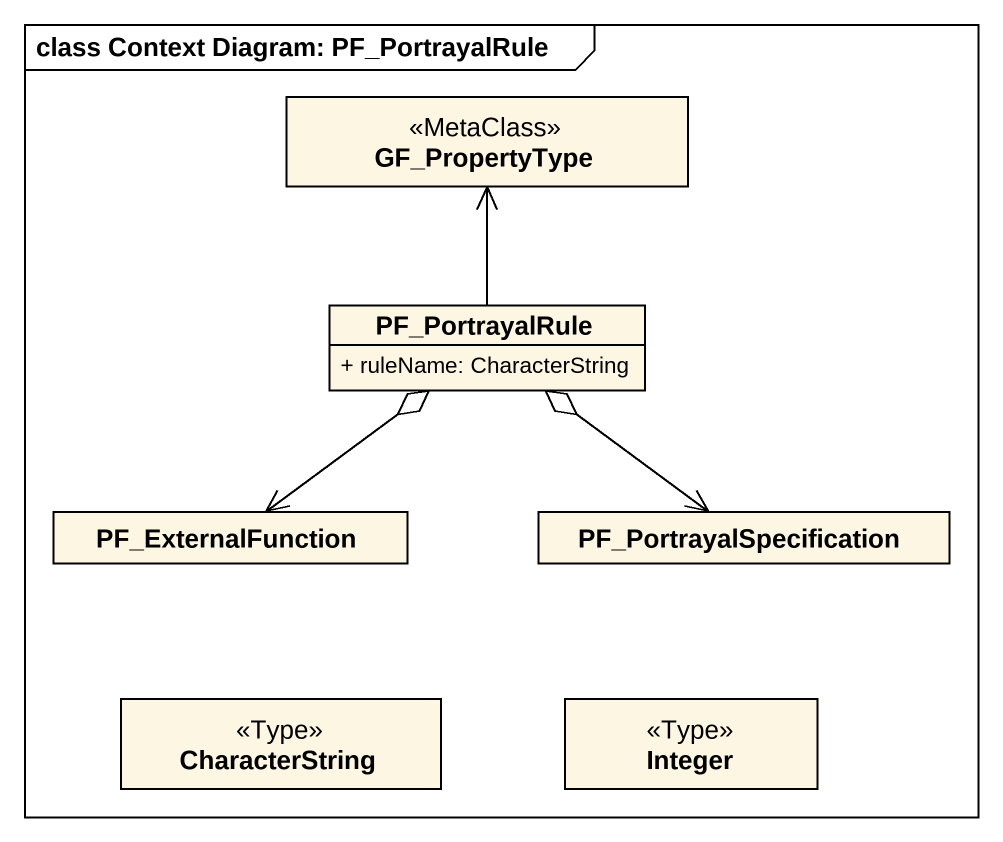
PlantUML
@startuml
mainframe class Context Diagram: PF_PortrayalRule
hide circle
hide empty members
skinparam classAttributeIconSize 0
class GF_PropertyType <<MetaClass>>
class PF_PortrayalRule {
  + ruleName: CharacterString
}
class PF_ExternalFunction
class PF_PortrayalSpecification
class CharacterString <<Type>>
class Integer <<Type>>
PF_PortrayalRule -up-> GF_PropertyType
PF_PortrayalRule o--> PF_PortrayalSpecification
PF_ExternalFunction <-up-o PF_PortrayalRule
@enduml
